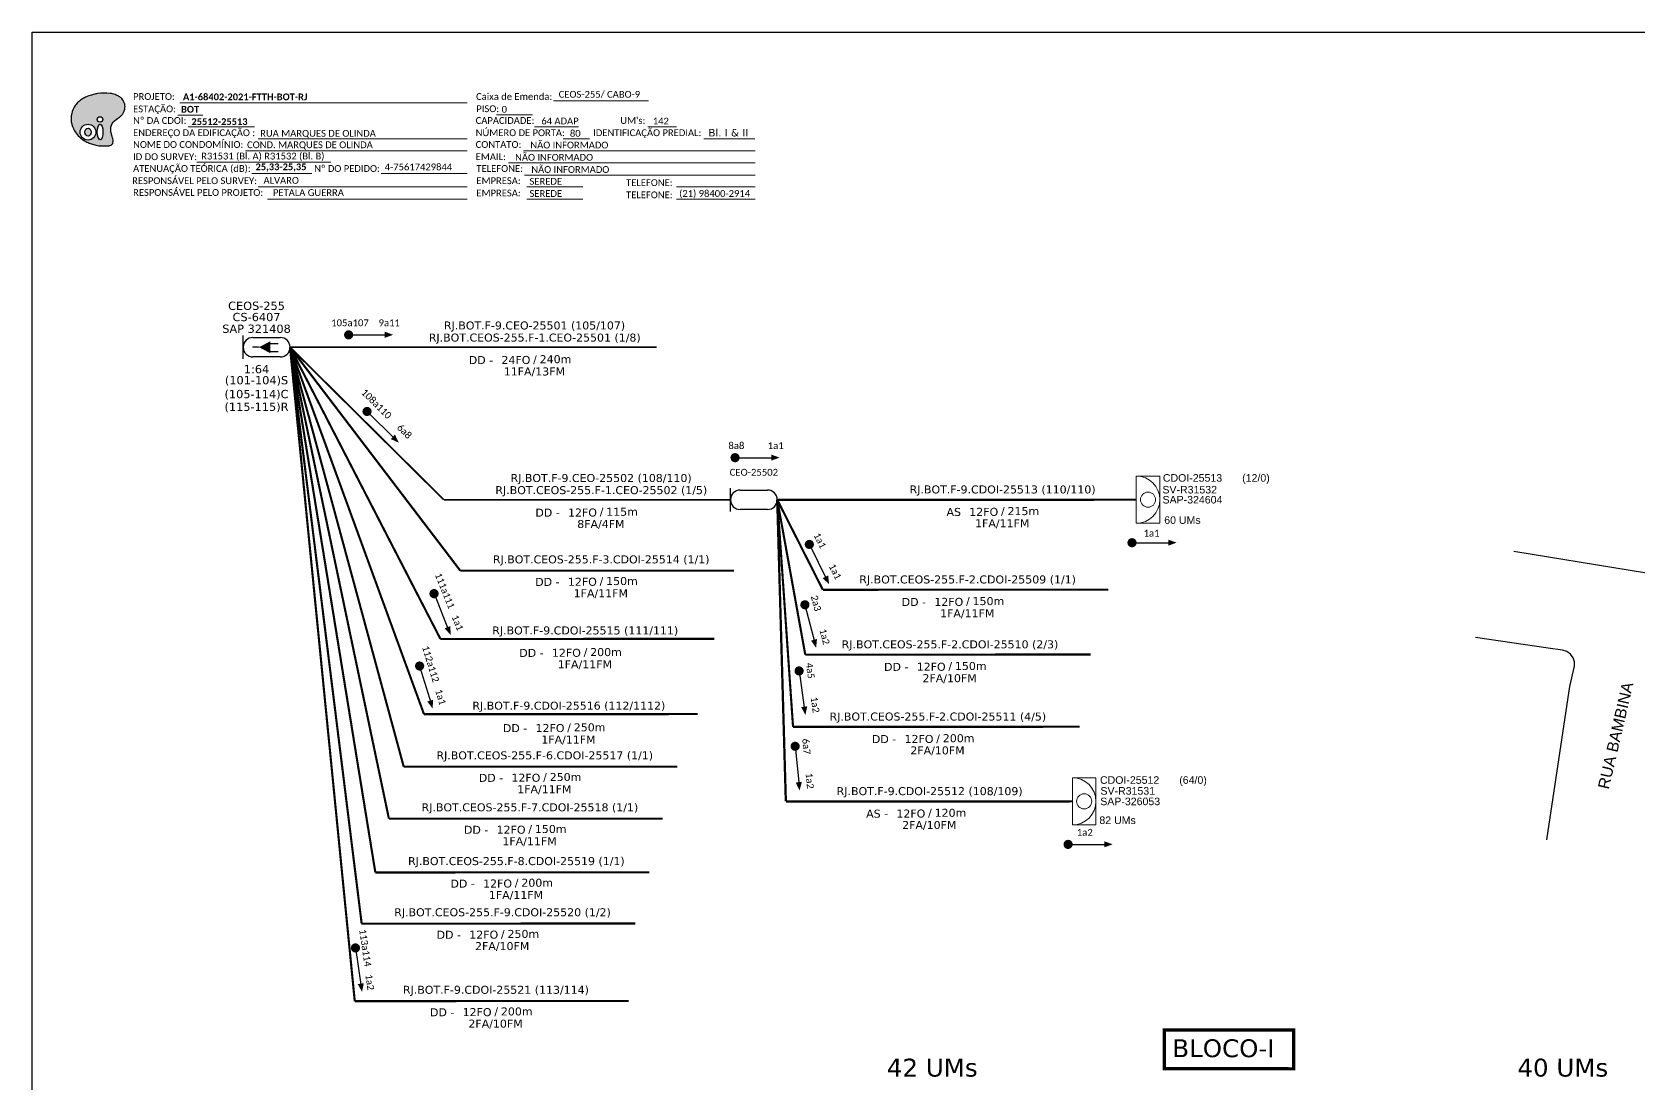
# Model space of a CAD drawing. Extents: x -4 to 1788, y 1 to 595.
# Drawn here: x -3.8 to 421.3, y 316.9 to 595.3 of the extents above; entities that cross this region are included whole.
import ezdxf
from ezdxf.enums import TextEntityAlignment as Align

# ---------------------------------------------------------------- set-up
doc = ezdxf.new("R2010")
doc.units = 0
for name, color, linetype, lineweight in [("20.0-LEGENDA DOS CDO'S", 1, 'Continuous', 0), ('20.1-CDO_INTERIOR', 1, 'Continuous', 0), ('40.1-ETIQUETAS', 1, 'Continuous', 20), ('Segmento Logradouro Texto', 251, 'Continuous', 0)]:
    doc.layers.add(name, color=color, linetype=linetype, lineweight=lineweight)
for name, color, linetype in [('20.4-CEOS', 1, 'Continuous'), ('CAP a instalar', 1, 'Continuous'), ('label_cabos', 7, 'Continuous'), ('QUADRA', 7, 'Continuous'), ('SETA', 7, 'Continuous')]:
    doc.layers.add(name, color=color, linetype=linetype)
doc.styles.add('ARIAL', font='arial.ttf')
doc.styles.add('DIGICADE', font='arial.ttf')
doc.styles.add('siredit', font='verdana.ttf')
doc.styles.add('WMF-Calibri0', font='calibri.ttf')
doc.styles.add('WMF-Calibri1', font='calibrib.ttf')
doc.linetypes.add('FENCELINE1', pattern='A,0.25,-0.1,[133,ltypeshp.shx,S=0.1,R=0,X=-0.1,Y=0],-0.1,1', length=1.45)

# ---------------------------------------------------------------- blocks, each defined once
blk = doc.blocks.new('OI')
h = blk.add_hatch(color=40)
edge = h.paths.add_edge_path()
edge.add_spline(control_points=[(4.35, -0.67), (3.92, -0.99), (3.26, -1.5), (2.81, -2.59), (2.9, -3.5), (3.06, -4.27), (3.31, -4.85), (3.37, -5.39), (3.4, -5.88), (3.2, -6.4), (2.54, -6.61), (1.65, -6.63), (0.55, -6.67), (-0.56, -6.42), (-1.61, -6.14), (-2.77, -5.61), (-3.92, -4.77), (-4.89, -3.7), (-5.34, -2.65), (-5.6, -1.94), (-5.85, -0.96), (-5.71, 0.47), (-5.1, 2.02), (-4.14, 3.02), (-3.3, 3.61), (-2.37, 4.16), (-1.36, 4.44), (-0.56, 4.7), (0.79, 4.85), (2.24, 4.97), (3.79, 4.57), (4.67, 4.21), (5.44, 3.65), (5.76, 2.99), (6.03, 2.21), (6.01, 1.46), (5.72, 0.64), (5.31, 0.08), (4.88, -0.38), (4.51, -0.55), (4.35, -0.67)], knot_values=[0, 0, 0, 0, 1.60434, 2.417191, 3.427595, 4.282808, 4.776746, 5.304182, 5.888771, 6.258406, 6.858137, 7.79129, 8.986195, 10.124242, 11.187857, 12.242908, 13.953784, 15.414161, 16.515391, 17.349188, 17.675853, 19.552021, 21.515531, 22.568638, 23.63245, 24.621084, 25.782718, 26.745347, 27.142653, 29.870543, 31.004649, 31.921532, 32.709589, 33.801391, 34.042471, 35.192333, 35.971461, 36.628871, 37.254359, 37.836911, 37.836911, 37.836911, 37.836911], degree=3, periodic=0)
h.paths.add_polyline_path([(1.13, -0.87, -1), (-0.04, -0.87, -1)], flags=16)
edge = h.paths.add_edge_path(flags=16)
edge.add_ellipse((0.56, -3.59), major_axis=(-0.02, 1.71), ratio=0.361305, start_angle=0, end_angle=360)
h.paths.add_polyline_path([(-0.36, -3.62, -1), (-3.8, -3.62, -1)], flags=16)
edge = h.paths.add_edge_path(flags=0)
edge.add_ellipse((-2.08, -3.62), major_axis=(0, 0.885), ratio=0.758294, start_angle=0, end_angle=360)
at = {"color": 40}
for centre, radius in [((-2.08, -3.62), 1.72), ((0.54, -0.87), 0.587)]:
    blk.add_circle(centre, radius, dxfattribs=at)
blk.add_ellipse((-2.08, -3.62), major_axis=(0, 0.885), ratio=0.758294, start_param=-3.141592653589792, end_param=3.141592653589792, dxfattribs=at)
blk.add_ellipse((0.56, -3.59), major_axis=(-0.02, 1.71), ratio=0.361305, dxfattribs=at)
at = {"color": 40, "start_tangent": (-0.800898, -0.598801), "end_tangent": (-0.800898, -0.598801)}
blk.add_spline([(4.35, -0.67), (3.2, -1.78), (2.9, -2.54), (2.92, -3.55), (3.12, -4.38), (3.28, -4.85), (3.37, -5.37), (3.35, -5.95), (3.2, -6.29), (2.66, -6.55), (1.73, -6.63), (0.54, -6.62), (-0.58, -6.41), (-1.6, -6.11), (-2.56, -5.67), (-3.95, -4.67), (-4.89, -3.56), (-5.37, -2.56), (-5.64, -1.78), (-5.72, -1.46), (-5.63, 0.42), (-4.84, 2.22), (-4.13, 2.99), (-3.27, 3.62), (-2.4, 4.09), (-1.3, 4.47), (-0.37, 4.72), (0.02, 4.77), (2.75, 4.8), (3.85, 4.53), (4.69, 4.16), (5.31, 3.68), (5.85, 2.73), (5.93, 2.5), (5.94, 1.35), (5.67, 0.62), (5.29, 0.08), (4.84, -0.36), (4.35, -0.67)], degree=3, dxfattribs=at)
blk = doc.blocks.new('ETIQUETA_RS5F')
at = {"layer": '40.1-ETIQUETAS', "color": 0, "style": 'siredit'}
blk.add_text('/', height=1.5, dxfattribs=at).set_placement((1.58, -1.95), align=Align.MIDDLE_RIGHT)
for tag, p in [('ETIQUETA_R_PRIMARIA', (1.21, 4.1)), ('ETIQUETA_R_SECUNDARIA', (1.21, 2.1)), ('F_ATIVAS/F_MORTAS', (1.14, -4.24))]:
    blk.add_attdef(tag, text='', height=1.5, dxfattribs=at).set_placement(p, align=Align.MIDDLE_CENTER)
for tag, p in [('TIPO_CABO', (-6.58, -2.12)), ('CAP_CABO', (0.4, -2.09))]:
    blk.add_attdef(tag, text='', height=1.5, dxfattribs=at).set_placement(p, align=Align.MIDDLE_RIGHT)
blk.add_attdef('METROS', text='', height=1.5, dxfattribs=at).set_placement((2.14, -1.95), align=Align.MIDDLE_LEFT)
for tag, p in [('FUSÃO_1', (0.85, -8.39)), ('FUSÃO_2', (0.85, -10.6)), ('FUSÃO_3', (0.85, -12.93)), ('FUSÃO_4', (0.85, -15.14)), ('FUSÃO_5', (0.85, -17.16))]:
    blk.add_attdef(tag, text='', height=1.5, dxfattribs=at).set_placement(p, align=Align.CENTER)

msp = doc.modelspace()

# ---------------------------------------------------------------- linework, layer by layer
at = {"color": 7}
msp.add_lwpolyline([(-3.83, 595.26), (837.17, 595.26), (837.17, 1.26), (-3.83, 1.26)], close=True, dxfattribs=at)
at = {"color": 7, "lineweight": 0}
for points in [[(35.28, 576.58), (111.25, 576.58)], [(134.09, 577.07), (159.22, 577.07)], [(34.76, 573.3), (41.31, 573.3)], [(37.42, 570.23), (55.02, 570.23)], [(119.05, 573.34), (128.53, 573.34)], [(129.1, 570.23), (140.71, 570.23)], [(159.04, 570.23), (166.7, 570.23)], [(55.99, 566.99), (111.25, 566.99)], [(136.68, 566.99), (143.62, 566.99)], [(173.85, 566.99), (187.41, 566.99)], [(52.58, 563.88), (111.25, 563.88)], [(126.21, 563.88), (187.44, 563.88)], [(39.74, 560.82), (75.23, 560.82)], [(54.28, 557.85), (70.13, 557.85)], [(88.51, 557.85), (111.27, 557.85)], [(122.17, 560.64), (187.44, 560.64)], [(126.46, 557.41), (187.44, 557.41)], [(55.99, 554.29), (111.25, 554.29)], [(127.07, 554.29), (141.86, 554.29)], [(166.67, 554.29), (187.44, 554.29)], [(58.48, 551.06), (111.25, 551.06)], [(127.07, 551.06), (141.86, 551.06)], [(166.67, 551.06), (187.44, 551.06)]]:
    msp.add_lwpolyline(points, dxfattribs=at)
at = {"const_width": 1.21}
for points in [[(79.31, 515.15, 1), (80.52, 515.15, 1)], [(84.35, 495.3, 1), (85.21, 494.45, 1)], [(181.55, 482.65, 1), (182.76, 482.65, 1)], [(201.54, 460.24, 1), (202.08, 459.16, 1)], [(286.58, 460.15, 1), (287.79, 460.15, 1)], [(102.28, 447.23, 1), (102.73, 446.1, 1)], [(200.48, 444.31, 1), (200.79, 443.14, 1)], [(98.52, 428.1, 1), (98.87, 426.94, 1)], [(199.01, 426.82, 1), (199.18, 425.62, 1)], [(197.99, 406.88, 1), (198.11, 405.68, 1)], [(269.67, 380.32, 1), (270.88, 380.32, 1)], [(81.63, 353.52, 1), (81.8, 352.32, 1)]]:
    msp.add_lwpolyline(points, format="xyb", close=True, dxfattribs=at)
at = {"layer": '20.1-CDO_INTERIOR', "color": 1, "lineweight": 18}
for points in [[(294.54, 465.29), (294.54, 477.79), (288.29, 477.79), (288.29, 465.29)], [(277.65, 385.46), (277.65, 397.96), (271.4, 397.96), (271.4, 385.46)]]:
    msp.add_lwpolyline(points, close=True, dxfattribs=at)
for centre in [(291.42, 471.54), (274.53, 391.71)]:
    msp.add_circle(centre, 2, dxfattribs=at)
for centre in [(288.29, 471.54), (271.4, 391.71)]:
    msp.add_arc(centre, 6.25, 270, 90, dxfattribs=at)
at = {"layer": '20.4-CEOS', "color": 7}
for p, q in [((54.6, 514.46), (61.82, 514.46)), ((61.82, 509.31), (54.6, 509.31))]:
    msp.add_line(p, q, dxfattribs=at)
at = {"layer": '20.4-CEOS', "color": 5}
for p, q in [((183.52, 474.09), (190.75, 474.09)), ((190.75, 468.93), (183.52, 468.93))]:
    msp.add_line(p, q, dxfattribs=at)
at = {"layer": '20.4-CEOS', "color": 7}
for points in [[(52.02, 508.78), (52.02, 514.99)], [(56.22, 511.88), (54.48, 511.88)], [(59.07, 512.9), (61.26, 512.9)], [(59.07, 510.76), (61.26, 510.76)]]:
    msp.add_lwpolyline(points, dxfattribs=at)
msp.add_lwpolyline([(56.22, 511.88, 0, 3.18, 0), (59.2, 511.88, 3.18, 3.18, 0)], format="xyseb", dxfattribs=at)
at = {"layer": '20.4-CEOS', "color": 5}
msp.add_lwpolyline([(180.94, 468.4), (180.94, 474.62)], dxfattribs=at)
at = {"layer": '20.4-CEOS', "color": 7}
for centre, start, end in [((54.6, 511.88), 90, 270), ((61.82, 511.88), 270, 90)]:
    msp.add_arc(centre, 2.58, start, end, dxfattribs=at)
at = {"layer": '20.4-CEOS', "color": 5}
for centre, start, end in [((183.52, 471.51), 90, 270), ((190.75, 471.51), 270, 90)]:
    msp.add_arc(centre, 2.58, start, end, dxfattribs=at)
at = {"layer": 'CAP a instalar', "color": 8, "ltscale": 7, "const_width": 0.565}
for points in [[(64.4, 511.88), (109.47, 452.73)], [(64.4, 511.88), (104.2, 434.68)], [(64.4, 511.88), (99.85, 414.77)], [(64.4, 511.88), (94.49, 400.87)], [(64.4, 511.88), (90.57, 387.12)], [(64.4, 511.88), (86.98, 372.89)], [(83.36, 359.35), (64.4, 511.88)], [(193.32, 471.51), (205.38, 447.69)], [(193.32, 471.51), (200.73, 430.53)], [(193.32, 471.51), (197.5, 411.41)], [(109.47, 452.73), (181.89, 452.76)], [(205.38, 447.69), (280.96, 447.73)], [(104.2, 434.68), (176.64, 434.71)], [(200.73, 430.53), (276.27, 430.56)], [(99.85, 414.77), (172.3, 414.8)], [(197.5, 411.41), (273.31, 411.45)], [(94.49, 400.87), (166.91, 400.9)], [(90.57, 387.12), (163, 387.15)], [(86.98, 372.89), (159.43, 372.92)], [(83.31, 359.35), (155.73, 359.38)]]:
    msp.add_lwpolyline(points, dxfattribs=at)
at = {"layer": 'CAP a instalar', "color": 252, "ltscale": 7, "const_width": 0.565}
for points in [[(81.53, 338.84), (64.4, 511.88)], [(81.53, 338.84), (153.97, 338.87)]]:
    msp.add_lwpolyline(points, dxfattribs=at)
at = {"layer": 'CAP a instalar', "color": 7, "ltscale": 7, "const_width": 0.467}
for points in [[(64.4, 511.88), (161.37, 511.88)], [(64.4, 511.88), (105.1, 471.51)], [(105.1, 471.51), (180.94, 471.51)]]:
    msp.add_lwpolyline(points, dxfattribs=at)
at = {"layer": 'CAP a instalar', "color": 1, "linetype": 'FENCELINE1', "ltscale": 7, "const_width": 0.611}
for points in [[(193.32, 471.51), (288.29, 471.54)], [(193.32, 471.51), (195.59, 391.68)], [(195.59, 391.68), (271.4, 391.71)]]:
    msp.add_lwpolyline(points, dxfattribs=at)
at = {"layer": 'CAP a instalar', "color": 7, "linetype": 'Continuous', "ltscale": 5, "const_width": 0.876}
msp.add_lwpolyline([(295.73, 331.23), (329.98, 331.22), (329.97, 320.93), (295.73, 320.94)], close=True, dxfattribs=at)
at = {"layer": 'QUADRA', "color": 4}
for points in [[(388.25, 457.94), (423.35, 452.21), (506.85, 440.37), (526.57, 437.89)], [(396.9, 381.52), (398.37, 391), (403.04, 422.07), (404.24, 427.5), (404.24, 428.64), (403.9, 429.72), (403.18, 430.65), (402.2, 431.32), (401.06, 431.69), (397.31, 432.28), (378.1, 435.11)], [(396.9, 381.52), (398.37, 391), (403.04, 422.07), (404.24, 427.5), (404.24, 428.64), (403.9, 429.72), (403.18, 430.65), (402.2, 431.32), (401.06, 431.69), (397.31, 432.28), (378.1, 435.11)]]:
    msp.add_lwpolyline(points, dxfattribs=at)
at = {"layer": 'SETA'}
for points in [[(79.91, 515.15), (90.31, 515.15)], [(84.78, 494.88), (92.19, 487.57)], [(182.16, 482.65), (192.56, 482.65)], [(201.81, 459.7), (206.41, 450.37)], [(287.18, 460.15), (297.58, 460.15)], [(102.51, 446.67), (106.37, 437.01)], [(200.64, 443.72), (203.24, 433.65)], [(98.7, 427.52), (101.72, 417.56)], [(199.09, 426.22), (200.56, 415.92)], [(198.05, 406.28), (199.08, 395.93)], [(270.27, 380.32), (280.67, 380.32)], [(81.72, 352.92), (83.24, 342.63)]]:
    msp.add_lwpolyline(points, dxfattribs=at)
for points in [[(89.48, 515.98), (91.7, 515.17), (89.48, 514.36)], [(92.17, 488.74), (93.18, 486.61), (91.04, 487.59)], [(191.72, 483.48), (193.94, 482.67), (191.72, 481.86)], [(296.75, 460.97), (298.97, 460.17), (296.75, 459.36)], [(206.78, 451.48), (207.04, 449.14), (205.34, 450.77)], [(106.83, 438.09), (106.9, 435.73), (105.33, 437.49)], [(203.83, 434.66), (203.6, 432.32), (202.26, 434.26)], [(102.26, 418.6), (102.13, 416.25), (100.72, 418.13)], [(201.26, 416.86), (200.77, 414.56), (199.66, 416.64)], [(199.82, 396.84), (199.23, 394.55), (198.21, 396.68)], [(279.84, 381.14), (282.06, 380.34), (279.84, 379.53)], [(83.93, 343.58), (83.45, 341.27), (82.33, 343.34)]]:
    msp.add_solid(points, dxfattribs=at)

# ---------------------------------------------------------------- block references
at = {"color": 7, "xscale": 1.213923925163967, "yscale": 1.213923925163967, "zscale": 1.213923925163967, "rotation": 0.1532896023949059}
msp.add_blockref('OI', (13.47, 573.2), dxfattribs=at)
at = {"layer": 'CAP a instalar', "color": 7, "linetype": 'FENCELINE1', "ltscale": 7}
ref = msp.add_blockref('ETIQUETA_RS5F', (127.48, 511.46), dxfattribs=dict(at, xscale=1.411343981848631, yscale=1.411343981848631, zscale=1.411343981848631))
ref.add_attrib('ETIQUETA_R_PRIMARIA', 'RJ.BOT.F-9.CEO-25501 (105/107)', dxfattribs={"layer": '40.1-ETIQUETAS', "color": 0, "height": 2.117, "style": 'siredit'}).set_placement((129.1, 517.64), align=Align.MIDDLE_CENTER)
ref.add_attrib('ETIQUETA_R_SECUNDARIA', 'RJ.BOT.CEOS-255.F-1.CEO-25501 (1/8)', dxfattribs={"layer": '40.1-ETIQUETAS', "color": 0, "height": 2.117, "style": 'siredit'}).set_placement((129.15, 514.43), align=Align.MIDDLE_CENTER)
ref.add_attrib('TIPO_CABO', 'DD -', dxfattribs={"layer": '40.1-ETIQUETAS', "color": 0, "height": 2.117, "style": 'siredit'}).set_placement((118.14, 508.48), align=Align.MIDDLE_RIGHT)
ref.add_attrib('CAP_CABO', '24FO', dxfattribs={"layer": '40.1-ETIQUETAS', "color": 0, "height": 2.117, "style": 'siredit'}).set_placement((128, 508.51), align=Align.MIDDLE_RIGHT)
ref.add_attrib('METROS', '240m', dxfattribs={"layer": '40.1-ETIQUETAS', "color": 0, "height": 2.117, "style": 'siredit'}).set_placement((130.46, 508.71), align=Align.MIDDLE_LEFT)
ref.add_attrib('F_ATIVAS/F_MORTAS', '11FA/13FM', dxfattribs={"layer": '40.1-ETIQUETAS', "color": 0, "height": 2.117, "style": 'siredit'}).set_placement((129.05, 505.47), align=Align.MIDDLE_CENTER)
ref = msp.add_blockref('ETIQUETA_RS5F', (145.09, 471.09), dxfattribs=dict(at, xscale=1.411343981848631, yscale=1.411343981848631, zscale=1.411343981848631))
ref.add_attrib('ETIQUETA_R_PRIMARIA', 'RJ.BOT.F-9.CEO-25502 (108/110)', dxfattribs={"layer": '40.1-ETIQUETAS', "color": 0, "height": 2.117, "style": 'siredit'}).set_placement((146.71, 477.27), align=Align.MIDDLE_CENTER)
ref.add_attrib('ETIQUETA_R_SECUNDARIA', 'RJ.BOT.CEOS-255.F-1.CEO-25502 (1/5)', dxfattribs={"layer": '40.1-ETIQUETAS', "color": 0, "height": 2.117, "style": 'siredit'}).set_placement((146.76, 474.06), align=Align.MIDDLE_CENTER)
ref.add_attrib('TIPO_CABO', 'DD -', dxfattribs={"layer": '40.1-ETIQUETAS', "color": 0, "height": 2.117, "style": 'siredit'}).set_placement((135.76, 468.11), align=Align.MIDDLE_RIGHT)
ref.add_attrib('CAP_CABO', '12FO', dxfattribs={"layer": '40.1-ETIQUETAS', "color": 0, "height": 2.117, "style": 'siredit'}).set_placement((145.61, 468.14), align=Align.MIDDLE_RIGHT)
ref.add_attrib('METROS', '115m', dxfattribs={"layer": '40.1-ETIQUETAS', "color": 0, "height": 2.117, "style": 'siredit'}).set_placement((148.07, 468.34), align=Align.MIDDLE_LEFT)
ref.add_attrib('F_ATIVAS/F_MORTAS', '8FA/4FM', dxfattribs={"layer": '40.1-ETIQUETAS', "color": 0, "height": 2.117, "style": 'siredit'}).set_placement((146.66, 465.1), align=Align.MIDDLE_CENTER)
at = {"layer": 'CAP a instalar', "color": 8, "linetype": 'FENCELINE1', "ltscale": 7}
ref = msp.add_blockref('ETIQUETA_RS5F', (145.06, 452.77), dxfattribs=dict(at, xscale=1.411343981848631, yscale=1.411343981848631, zscale=1.411343981848631))
ref.add_attrib('ETIQUETA_R_SECUNDARIA', 'RJ.BOT.CEOS-255.F-3.CDOI-25514 (1/1)', dxfattribs={"layer": '40.1-ETIQUETAS', "color": 0, "height": 2.117, "style": 'siredit'}).set_placement((146.73, 455.74), align=Align.MIDDLE_CENTER)
ref.add_attrib('TIPO_CABO', 'DD -', dxfattribs={"layer": '40.1-ETIQUETAS', "color": 0, "height": 2.117, "style": 'siredit'}).set_placement((135.72, 449.78), align=Align.MIDDLE_RIGHT)
ref.add_attrib('CAP_CABO', '12FO', dxfattribs={"layer": '40.1-ETIQUETAS', "color": 0, "height": 2.117, "style": 'siredit'}).set_placement((145.58, 449.82), align=Align.MIDDLE_RIGHT)
ref.add_attrib('METROS', '150m', dxfattribs={"layer": '40.1-ETIQUETAS', "color": 0, "height": 2.117, "style": 'siredit'}).set_placement((148.04, 450.01), align=Align.MIDDLE_LEFT)
ref.add_attrib('F_ATIVAS/F_MORTAS', '1FA/11FM', dxfattribs={"layer": '40.1-ETIQUETAS', "color": 0, "height": 2.117, "style": 'siredit'}).set_placement((146.63, 446.78), align=Align.MIDDLE_CENTER)
ref = msp.add_blockref('ETIQUETA_RS5F', (242.02, 447.46), dxfattribs=dict(at, xscale=1.411343981848631, yscale=1.411343981848631, zscale=1.411343981848631))
ref.add_attrib('ETIQUETA_R_SECUNDARIA', 'RJ.BOT.CEOS-255.F-2.CDOI-25509 (1/1)', dxfattribs={"layer": '40.1-ETIQUETAS', "color": 0, "height": 2.117, "style": 'siredit'}).set_placement((243.69, 450.43), align=Align.MIDDLE_CENTER)
ref.add_attrib('TIPO_CABO', 'DD -', dxfattribs={"layer": '40.1-ETIQUETAS', "color": 0, "height": 2.117, "style": 'siredit'}).set_placement((232.68, 444.47), align=Align.MIDDLE_RIGHT)
ref.add_attrib('CAP_CABO', '12FO', dxfattribs={"layer": '40.1-ETIQUETAS', "color": 0, "height": 2.117, "style": 'siredit'}).set_placement((242.53, 444.5), align=Align.MIDDLE_RIGHT)
ref.add_attrib('METROS', '150m', dxfattribs={"layer": '40.1-ETIQUETAS', "color": 0, "height": 2.117, "style": 'siredit'}).set_placement((245, 444.7), align=Align.MIDDLE_LEFT)
ref.add_attrib('F_ATIVAS/F_MORTAS', '1FA/11FM', dxfattribs={"layer": '40.1-ETIQUETAS', "color": 0, "height": 2.117, "style": 'siredit'}).set_placement((243.59, 441.47), align=Align.MIDDLE_CENTER)
ref = msp.add_blockref('ETIQUETA_RS5F', (140.84, 433.97), dxfattribs=dict(at, xscale=1.411343981848631, yscale=1.411343981848631, zscale=1.411343981848631))
ref.add_attrib('ETIQUETA_R_SECUNDARIA', 'RJ.BOT.F-9.CDOI-25515 (111/111)', dxfattribs={"layer": '40.1-ETIQUETAS', "color": 0, "height": 2.117, "style": 'siredit'}).set_placement((142.51, 436.94), align=Align.MIDDLE_CENTER)
ref.add_attrib('TIPO_CABO', 'DD -', dxfattribs={"layer": '40.1-ETIQUETAS', "color": 0, "height": 2.117, "style": 'siredit'}).set_placement((131.5, 430.99), align=Align.MIDDLE_RIGHT)
ref.add_attrib('CAP_CABO', '12FO', dxfattribs={"layer": '40.1-ETIQUETAS', "color": 0, "height": 2.117, "style": 'siredit'}).set_placement((141.35, 431.02), align=Align.MIDDLE_RIGHT)
ref.add_attrib('METROS', '200m', dxfattribs={"layer": '40.1-ETIQUETAS', "color": 0, "height": 2.117, "style": 'siredit'}).set_placement((143.82, 431.21), align=Align.MIDDLE_LEFT)
ref.add_attrib('F_ATIVAS/F_MORTAS', '1FA/11FM', dxfattribs={"layer": '40.1-ETIQUETAS', "color": 0, "height": 2.117, "style": 'siredit'}).set_placement((142.41, 427.98), align=Align.MIDDLE_CENTER)
ref = msp.add_blockref('ETIQUETA_RS5F', (237.35, 430.29), dxfattribs=dict(at, xscale=1.411343981848631, yscale=1.411343981848631, zscale=1.411343981848631))
ref.add_attrib('ETIQUETA_R_SECUNDARIA', 'RJ.BOT.CEOS-255.F-2.CDOI-25510 (2/3)', dxfattribs={"layer": '40.1-ETIQUETAS', "color": 0, "height": 2.117, "style": 'siredit'}).set_placement((239.02, 433.26), align=Align.MIDDLE_CENTER)
ref.add_attrib('TIPO_CABO', 'DD -', dxfattribs={"layer": '40.1-ETIQUETAS', "color": 0, "height": 2.117, "style": 'siredit'}).set_placement((228.02, 427.3), align=Align.MIDDLE_RIGHT)
ref.add_attrib('CAP_CABO', '12FO', dxfattribs={"layer": '40.1-ETIQUETAS', "color": 0, "height": 2.117, "style": 'siredit'}).set_placement((237.87, 427.33), align=Align.MIDDLE_RIGHT)
ref.add_attrib('METROS', '150m', dxfattribs={"layer": '40.1-ETIQUETAS', "color": 0, "height": 2.117, "style": 'siredit'}).set_placement((240.33, 427.53), align=Align.MIDDLE_LEFT)
ref.add_attrib('F_ATIVAS/F_MORTAS', '2FA/10FM', dxfattribs={"layer": '40.1-ETIQUETAS', "color": 0, "height": 2.117, "style": 'siredit'}).set_placement((238.92, 424.3), align=Align.MIDDLE_CENTER)
ref = msp.add_blockref('ETIQUETA_RS5F', (136.5, 414.06), dxfattribs=dict(at, xscale=1.411343981848631, yscale=1.411343981848631, zscale=1.411343981848631))
ref.add_attrib('ETIQUETA_R_SECUNDARIA', 'RJ.BOT.F-9.CDOI-25516 (112/1112)', dxfattribs={"layer": '40.1-ETIQUETAS', "color": 0, "height": 2.117, "style": 'siredit'}).set_placement((138.17, 417.03), align=Align.MIDDLE_CENTER)
ref.add_attrib('TIPO_CABO', 'DD -', dxfattribs={"layer": '40.1-ETIQUETAS', "color": 0, "height": 2.117, "style": 'siredit'}).set_placement((127.17, 411.08), align=Align.MIDDLE_RIGHT)
ref.add_attrib('CAP_CABO', '12FO', dxfattribs={"layer": '40.1-ETIQUETAS', "color": 0, "height": 2.117, "style": 'siredit'}).set_placement((137.02, 411.11), align=Align.MIDDLE_RIGHT)
ref.add_attrib('METROS', '250m', dxfattribs={"layer": '40.1-ETIQUETAS', "color": 0, "height": 2.117, "style": 'siredit'}).set_placement((139.48, 411.3), align=Align.MIDDLE_LEFT)
ref.add_attrib('F_ATIVAS/F_MORTAS', '1FA/11FM', dxfattribs={"layer": '40.1-ETIQUETAS', "color": 0, "height": 2.117, "style": 'siredit'}).set_placement((138.07, 408.07), align=Align.MIDDLE_CENTER)
ref = msp.add_blockref('ETIQUETA_RS5F', (234.14, 411.18), dxfattribs=dict(at, xscale=1.411343981848631, yscale=1.411343981848631, zscale=1.411343981848631))
ref.add_attrib('ETIQUETA_R_SECUNDARIA', 'RJ.BOT.CEOS-255.F-2.CDOI-25511 (4/5)', dxfattribs={"layer": '40.1-ETIQUETAS', "color": 0, "height": 2.117, "style": 'siredit'}).set_placement((235.81, 414.15), align=Align.MIDDLE_CENTER)
ref.add_attrib('TIPO_CABO', 'DD -', dxfattribs={"layer": '40.1-ETIQUETAS', "color": 0, "height": 2.117, "style": 'siredit'}).set_placement((224.8, 408.19), align=Align.MIDDLE_RIGHT)
ref.add_attrib('CAP_CABO', '12FO', dxfattribs={"layer": '40.1-ETIQUETAS', "color": 0, "height": 2.117, "style": 'siredit'}).set_placement((234.65, 408.22), align=Align.MIDDLE_RIGHT)
ref.add_attrib('METROS', '200m', dxfattribs={"layer": '40.1-ETIQUETAS', "color": 0, "height": 2.117, "style": 'siredit'}).set_placement((237.12, 408.42), align=Align.MIDDLE_LEFT)
ref.add_attrib('F_ATIVAS/F_MORTAS', '2FA/10FM', dxfattribs={"layer": '40.1-ETIQUETAS', "color": 0, "height": 2.117, "style": 'siredit'}).set_placement((235.71, 405.19), align=Align.MIDDLE_CENTER)
ref = msp.add_blockref('ETIQUETA_RS5F', (130.13, 400.91), dxfattribs=dict(at, xscale=1.411343981848631, yscale=1.411343981848631, zscale=1.411343981848631))
ref.add_attrib('ETIQUETA_R_SECUNDARIA', 'RJ.BOT.CEOS-255.F-6.CDOI-25517 (1/1)', dxfattribs={"layer": '40.1-ETIQUETAS', "color": 0, "height": 2.117, "style": 'siredit'}).set_placement((131.8, 403.88), align=Align.MIDDLE_CENTER)
ref.add_attrib('TIPO_CABO', 'DD -', dxfattribs={"layer": '40.1-ETIQUETAS', "color": 0, "height": 2.117, "style": 'siredit'}).set_placement((120.79, 397.93), align=Align.MIDDLE_RIGHT)
ref.add_attrib('CAP_CABO', '12FO', dxfattribs={"layer": '40.1-ETIQUETAS', "color": 0, "height": 2.117, "style": 'siredit'}).set_placement((130.64, 397.96), align=Align.MIDDLE_RIGHT)
ref.add_attrib('METROS', '250m', dxfattribs={"layer": '40.1-ETIQUETAS', "color": 0, "height": 2.117, "style": 'siredit'}).set_placement((133.11, 398.15), align=Align.MIDDLE_LEFT)
ref.add_attrib('F_ATIVAS/F_MORTAS', '1FA/11FM', dxfattribs={"layer": '40.1-ETIQUETAS', "color": 0, "height": 2.117, "style": 'siredit'}).set_placement((131.69, 394.92), align=Align.MIDDLE_CENTER)
ref = msp.add_blockref('ETIQUETA_RS5F', (126.2, 387.16), dxfattribs=dict(at, xscale=1.411343981848631, yscale=1.411343981848631, zscale=1.411343981848631))
ref.add_attrib('ETIQUETA_R_SECUNDARIA', 'RJ.BOT.CEOS-255.F-7.CDOI-25518 (1/1)', dxfattribs={"layer": '40.1-ETIQUETAS', "color": 0, "height": 2.117, "style": 'siredit'}).set_placement((127.87, 390.13), align=Align.MIDDLE_CENTER)
ref.add_attrib('TIPO_CABO', 'DD -', dxfattribs={"layer": '40.1-ETIQUETAS', "color": 0, "height": 2.117, "style": 'siredit'}).set_placement((116.87, 384.18), align=Align.MIDDLE_RIGHT)
ref.add_attrib('CAP_CABO', '12FO', dxfattribs={"layer": '40.1-ETIQUETAS', "color": 0, "height": 2.117, "style": 'siredit'}).set_placement((126.72, 384.21), align=Align.MIDDLE_RIGHT)
ref.add_attrib('METROS', '150m', dxfattribs={"layer": '40.1-ETIQUETAS', "color": 0, "height": 2.117, "style": 'siredit'}).set_placement((129.18, 384.4), align=Align.MIDDLE_LEFT)
ref.add_attrib('F_ATIVAS/F_MORTAS', '1FA/11FM', dxfattribs={"layer": '40.1-ETIQUETAS', "color": 0, "height": 2.117, "style": 'siredit'}).set_placement((127.77, 381.17), align=Align.MIDDLE_CENTER)
ref = msp.add_blockref('ETIQUETA_RS5F', (122.62, 372.93), dxfattribs=dict(at, xscale=1.411343981848631, yscale=1.411343981848631, zscale=1.411343981848631))
ref.add_attrib('ETIQUETA_R_SECUNDARIA', 'RJ.BOT.CEOS-255.F-8.CDOI-25519 (1/1)', dxfattribs={"layer": '40.1-ETIQUETAS', "color": 0, "height": 2.117, "style": 'siredit'}).set_placement((124.29, 375.9), align=Align.MIDDLE_CENTER)
ref.add_attrib('TIPO_CABO', 'DD -', dxfattribs={"layer": '40.1-ETIQUETAS', "color": 0, "height": 2.117, "style": 'siredit'}).set_placement((113.29, 369.94), align=Align.MIDDLE_RIGHT)
ref.add_attrib('CAP_CABO', '12FO', dxfattribs={"layer": '40.1-ETIQUETAS', "color": 0, "height": 2.117, "style": 'siredit'}).set_placement((123.14, 369.97), align=Align.MIDDLE_RIGHT)
ref.add_attrib('METROS', '200m', dxfattribs={"layer": '40.1-ETIQUETAS', "color": 0, "height": 2.117, "style": 'siredit'}).set_placement((125.61, 370.17), align=Align.MIDDLE_LEFT)
ref.add_attrib('F_ATIVAS/F_MORTAS', '1FA/11FM', dxfattribs={"layer": '40.1-ETIQUETAS', "color": 0, "height": 2.117, "style": 'siredit'}).set_placement((124.19, 366.94), align=Align.MIDDLE_CENTER)
ref = msp.add_blockref('ETIQUETA_RS5F', (118.96, 359.39), dxfattribs=dict(at, xscale=1.411343981848631, yscale=1.411343981848631, zscale=1.411343981848631))
ref.add_attrib('ETIQUETA_R_SECUNDARIA', 'RJ.BOT.CEOS-255.F-9.CDOI-25520 (1/2)', dxfattribs={"layer": '40.1-ETIQUETAS', "color": 0, "height": 2.117, "style": 'siredit'}).set_placement((120.63, 362.36), align=Align.MIDDLE_CENTER)
ref.add_attrib('TIPO_CABO', 'DD -', dxfattribs={"layer": '40.1-ETIQUETAS', "color": 0, "height": 2.117, "style": 'siredit'}).set_placement((109.63, 356.4), align=Align.MIDDLE_RIGHT)
ref.add_attrib('CAP_CABO', '12FO', dxfattribs={"layer": '40.1-ETIQUETAS', "color": 0, "height": 2.117, "style": 'siredit'}).set_placement((119.48, 356.44), align=Align.MIDDLE_RIGHT)
ref.add_attrib('METROS', '250m', dxfattribs={"layer": '40.1-ETIQUETAS', "color": 0, "height": 2.117, "style": 'siredit'}).set_placement((121.94, 356.63), align=Align.MIDDLE_LEFT)
ref.add_attrib('F_ATIVAS/F_MORTAS', '2FA/10FM', dxfattribs={"layer": '40.1-ETIQUETAS', "color": 0, "height": 2.117, "style": 'siredit'}).set_placement((120.53, 353.4), align=Align.MIDDLE_CENTER)
ref = msp.add_blockref('ETIQUETA_RS5F', (117.21, 338.88), dxfattribs=dict(at, xscale=1.411343981848631, yscale=1.411343981848631, zscale=1.411343981848631))
ref.add_attrib('ETIQUETA_R_SECUNDARIA', 'RJ.BOT.F-9.CDOI-25521 (113/114)', dxfattribs={"layer": '40.1-ETIQUETAS', "color": 0, "height": 2.117, "style": 'siredit'}).set_placement((118.88, 341.85), align=Align.MIDDLE_CENTER)
ref.add_attrib('TIPO_CABO', 'DD -', dxfattribs={"layer": '40.1-ETIQUETAS', "color": 0, "height": 2.117, "style": 'siredit'}).set_placement((107.88, 335.89), align=Align.MIDDLE_RIGHT)
ref.add_attrib('CAP_CABO', '12FO', dxfattribs={"layer": '40.1-ETIQUETAS', "color": 0, "height": 2.117, "style": 'siredit'}).set_placement((117.73, 335.93), align=Align.MIDDLE_RIGHT)
ref.add_attrib('METROS', '200m', dxfattribs={"layer": '40.1-ETIQUETAS', "color": 0, "height": 2.117, "style": 'siredit'}).set_placement((120.2, 336.12), align=Align.MIDDLE_LEFT)
ref.add_attrib('F_ATIVAS/F_MORTAS', '2FA/10FM', dxfattribs={"layer": '40.1-ETIQUETAS', "color": 0, "height": 2.117, "style": 'siredit'}).set_placement((118.78, 332.89), align=Align.MIDDLE_CENTER)

# ---------------------------------------------------------------- texts
at = {"color": 7, "lineweight": 0, "style": 'WMF-Calibri0'}
for s, height, p in [('PROJETO:', 1.793, (22.88, 577.33)), ('Caixa de Emenda:', 1.7927, (113.63, 577.33)), ('ESTAÇÃO:', 1.793, (22.88, 574.05)), ('PISO:', 1.793, (113.7, 574.09)), ('Nº DA CDOI:', 1.7927, (22.88, 570.98)), ('ENDEREÇO DA EDIFICAÇÃO :', 1.7927, (22.88, 567.74)), ('CAPACIDADE:', 1.7927, (113.52, 570.98)), ('NÚMERO DE PORTA:', 1.7927, (113.52, 567.74)), ('IDENTIFICAÇÃO PREDIAL:', 1.7927, (144.61, 567.74)), ("UM's:", 1.793, (151.77, 570.98)), ('NOME DO CONDOMÍNIO:', 1.7927, (22.88, 564.63)), ('CONTATO:', 1.793, (113.52, 564.63)), ('ID DO SURVEY:', 1.7927, (22.88, 561.39)), ('EMAIL:', 1.793, (113.52, 561.39)), ('RESPONSÁVEL PELO SURVEY:', 1.7927, (22.63, 555.04)), ('ATENUAÇÃO TEÓRICA (dB):', 1.7927, (22.88, 558.28)), ('Nº DO PEDIDO:', 1.7927, (70.8, 558.28)), ('TELEFONE:', 1.793, (113.71, 558.28)), ('RESPONSÁVEL PELO PROJETO:', 1.7927, (22.88, 551.93)), ('EMPRESA:', 1.793, (113.71, 555.04)), ('EMPRESA:', 1.793, (113.71, 551.8)), ('TELEFONE:', 1.793, (153.31, 554.54)), ('TELEFONE:', 1.793, (153.31, 551.3))]:
    msp.add_text(s, height=height, dxfattribs=at).set_placement(p)
at = {"color": 7}
for s, height, style, p in [('A1-68402-2021-FTTH-BOT-RJ', 1.7927, 'WMF-Calibri1', (36.07, 577.23)), ('CEOS-255/ CABO-9', 1.7927, 'WMF-Calibri0', (135.49, 577.91)), ('BOT', 1.793, 'WMF-Calibri1', (35.56, 573.95)), ('0', 1.79, 'WMF-Calibri0', (120.4, 573.94)), (' 64 ADAP', 1.793, 'WMF-Calibri0', (130.27, 570.85)), ('142', 1.793, 'WMF-Calibri0', (160.39, 570.83)), ('COND. MARQUES DE OLINDA', 1.7927, 'WMF-Calibri0', (53.04, 564.55)), ('RUA MARQUES DE OLINDA', 1.7927, 'WMF-Calibri0', (56.5, 567.58)), ('NÃO INFORMADO', 1.7927, 'WMF-Calibri0', (127.99, 564.48)), ('80', 1.793, 'WMF-Calibri0', (138.46, 567.59)), ('R31531 (Bl. A) R31532 (Bl. B)', 1.7927, 'WMF-Calibri0', (40.9, 561.56)), ('NÃO INFORMADO', 1.7927, 'WMF-Calibri0', (123.95, 561.24)), ('25,33-25,35', 1.7927, 'WMF-Calibri1', (55.28, 558.72)), ('ALVARO', 1.793, 'WMF-Calibri0', (57.39, 555.13)), ('4-75617429844', 1.7927, 'WMF-Calibri0', (89.45, 558.69)), ('NÃO INFORMADO', 1.7927, 'WMF-Calibri0', (128.24, 558.01)), ('PETALA GUERRA', 1.7927, 'WMF-Calibri0', (59.88, 551.9)), ('SEREDE', 1.793, 'WMF-Calibri0', (127.77, 554.89)), ('SEREDE', 1.793, 'WMF-Calibri0', (127.77, 551.66)), ('(21) 98400-2914', 1.7927, 'WMF-Calibri0', (167.37, 551.66))]:
    msp.add_text(s, height=height, dxfattribs=dict(at, style=style)).set_placement(p)
at = {"color": 7, "style": 'WMF-Calibri1'}
msp.add_text('25512-25513', height=1.7927, dxfattribs=at).set_placement((45.74, 570.69), align=Align.CENTER)
at = {"char_height": 1.815, "width": 30.6841, "attachment_point": 5}
for s, insert in [('{\\fCalibri|b0|i0|c0|p34;\\C7;105a107}', (80.27, 518.33)), ('{\\fCalibri|b0|i0|c0|p34;\\C7;9a11}', (90.66, 518.33)), ('{\\fCalibri|b0|i0|c0|p34;\\C7;8a8}', (182.51, 485.83)), ('{\\fCalibri|b0|i0|c0|p34;\\C7;1a1}', (192.9, 485.83)), ('{\\fCalibri|b0|i0|c0|p34;\\C7;1a1}', (292.36, 462.68)), ('{\\fCalibri|b0|i0|c0|p34;\\C7;1a2}', (274.69, 383.5))]:
    msp.add_mtext(s, dxfattribs=dict(at, insert=insert))
for s, insert, rotation in [('{\\fCalibri|b0|i0|c0|p34;\\C7;108a110}', (87.27, 496.89), 315.3668), ('{\\fCalibri|b0|i0|c0|p34;\\C7;6a8}', (94.67, 489.59), 315.3668), ('{\\fCalibri|b0|i0|c0|p34;\\C7;1a1}', (204.61, 460.7), 296.2851), ('{\\fCalibri|b0|i0|c0|p34;\\C7;111a111}', (105.37, 447.44), 291.8364), ('{\\fCalibri|b0|i0|c0|p34;\\C7;1a1}', (208.63, 452.5), 296.2851), ('{\\fCalibri|b0|i0|c0|p34;\\C7;2a3}', (203.58, 444.13), 284.4878), ('{\\fCalibri|b0|i0|c0|p34;\\C7;1a1}', (108.75, 438.96), 291.8364), ('{\\fCalibri|b0|i0|c0|p34;\\C7;1a2}', (205.85, 435.28), 284.4878), ('{\\fCalibri|b0|i0|c0|p34;\\C7;112a112}', (101.62, 428.05), 286.8749), ('{\\fCalibri|b0|i0|c0|p34;\\C7;4a5}', (202.06, 426.3), 278.1158), ('{\\fCalibri|b0|i0|c0|p34;\\C7;1a1}', (104.25, 419.3), 286.8749), ('{\\fCalibri|b0|i0|c0|p34;\\C7;1a2}', (203.33, 417.26), 278.1158), ('{\\fCalibri|b0|i0|c0|p34;\\C7;6a7}', (201.02, 406.23), 275.662), ('{\\fCalibri|b0|i0|c0|p34;\\C7;1a2}', (201.91, 397.14), 275.662), ('{\\fCalibri|b0|i0|c0|p34;\\C7;113a114}', (84.31, 352.94), 278.4077), ('{\\fCalibri|b0|i0|c0|p34;\\C7;1a2}', (85.51, 343.83), 278.4077)]:
    msp.add_mtext(s, dxfattribs=dict(at, insert=insert, rotation=rotation))
at = {"color": 5, "insert": (187.13, 478.77), "char_height": 1.815, "width": 30.6841, "attachment_point": 5}
msp.add_mtext('{\\fCalibri|b0|i0|c0|p34;\\C7;CEO-25502}', dxfattribs=at)
at = {"layer": "20.0-LEGENDA DOS CDO'S", "color": 1, "style": 'ARIAL'}
for s, p in [('CDOI-25513', (295.35, 476.3)), ('SV-R31532', (295.23, 473.18)), ('SAP-324604', (295.26, 470.53)), ('60 UMs', (295.71, 465.13)), ('CDOI-25512', (278.71, 396.35)), ('SV-R31531', (278.84, 393.48)), ('SAP-326053', (278.78, 390.69)), ('82 UMs', (278.55, 385.71))]:
    msp.add_text(s, height=2, dxfattribs=at).set_placement(p)
for s, p in [('     (12/0)', (318.04, 476.3)), ('     (64/0)', (301.39, 396.35))]:
    msp.add_text(s, height=2.0005, dxfattribs=at).set_placement(p, align=Align.CENTER)
at = {"layer": '20.4-CEOS', "color": 7, "linetype": 'FENCELINE1', "style": 'siredit'}
for s, p in [('CEOS-255', (55.54, 523.94)), ('CS-6407', (55.54, 520.96)), ('SAP 321408', (55.54, 517.86)), ('1:64', (55.54, 507.17)), ('(101-104)S', (55.54, 504.25)), ('(105-114)C', (55.53, 500.58)), ('(115-115)R', (55.53, 497.21))]:
    msp.add_text(s, height=2.183, dxfattribs=at).set_placement(p, align=Align.TOP_CENTER)
at = {"layer": '40.1-ETIQUETAS', "color": 1, "style": 'siredit'}
for s, p in [('RJ.BOT.F-9.CDOI-25513 (110/110)', (252.94, 474.25)), ('1FA/11FM', (252.84, 465.29)), ('RJ.BOT.F-9.CDOI-25512 (108/109)', (233.64, 394.41)), ('2FA/10FM', (233.54, 385.45))]:
    msp.add_text(s, height=2.117, dxfattribs=at).set_placement(p, align=Align.MIDDLE_CENTER)
for s, height, p in [('AS', 2.117, (241.93, 468.29)), ('12FO', 2.117, (251.78, 468.32)), ('/', 2.12, (253.5, 468.52)), ('AS -', 2.117, (222.64, 388.45)), ('12FO', 2.117, (232.49, 388.48)), ('/', 2.12, (234.2, 388.68))]:
    msp.add_text(s, height=height, dxfattribs=at).set_placement(p, align=Align.MIDDLE_RIGHT)
for s, p in [('215m', (254.25, 468.52)), ('120m', (234.96, 388.68))]:
    msp.add_text(s, height=2.117, dxfattribs=at).set_placement(p, align=Align.MIDDLE_LEFT)
at = {"layer": 'label_cabos', "color": 7, "style": 'siredit'}
for s, height, p in [('Bl. I & II', 1.965, (175.12, 567.66)), ('BLOCO-I', 4.727, (297.84, 324.02, 28)), ('42 UMs', 4.727, (222.31, 318.89, 28)), ('40 UMs', 4.727, (389.15, 318.89, 28))]:
    msp.add_text(s, height=height, rotation=359.9611, dxfattribs=at).set_placement(p)
at = {"layer": 'Segmento Logradouro Texto', "color": 5, "linetype": 'Continuous', "insert": (410.4, 395.41), "char_height": 3, "width": 30.3602, "attachment_point": 1, "rotation": 76.9374, "style": 'DIGICADE'}
msp.add_mtext('RUA BAMBINA', dxfattribs=at)

doc.saveas('drawing.dxf')
